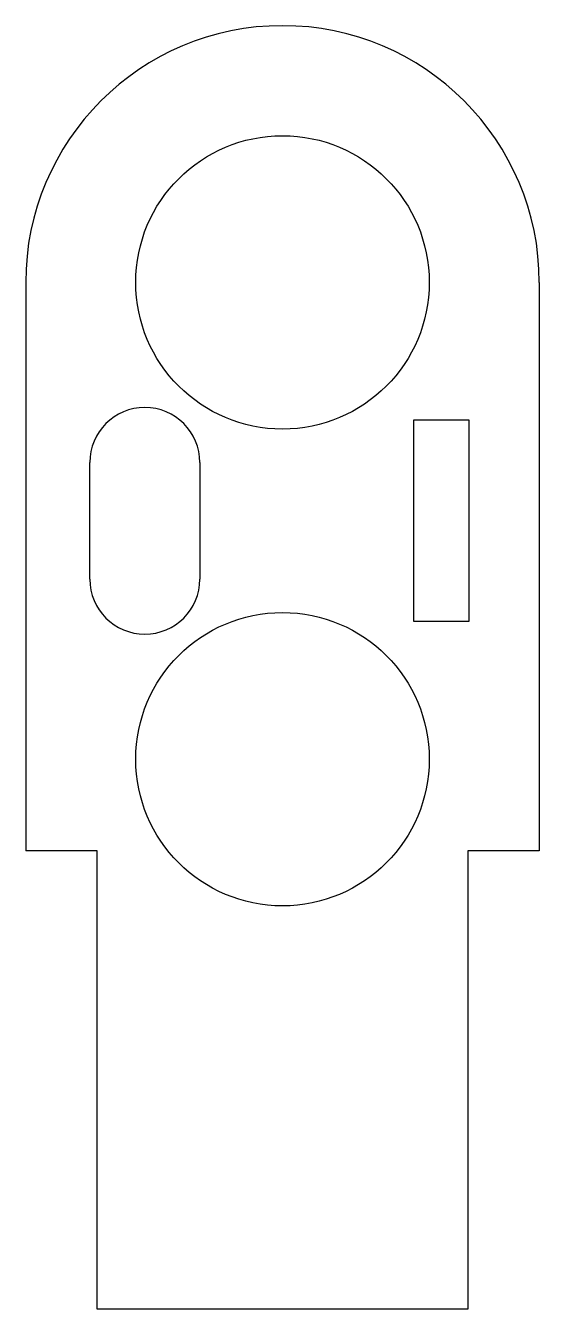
# Model space of a CAD drawing. Header units: millimetres. Extents: x -14 to 14, y 0 to 70.
import ezdxf

# ---------------------------------------------------------------- set-up
doc = ezdxf.new("R2010")
doc.units = ezdxf.units.MM

msp = doc.modelspace()

# ---------------------------------------------------------------- linework, layer by layer
at = {"color": 7, "linetype": 'Continuous', "lineweight": 25}
for p, q in [((-14, 56), (-14, 25)), ((14, 56), (14, 25)), ((7.155, 37.5), (7.155, 48.5)), ((7.155, 48.5), (10.155, 48.5)), ((10.155, 48.5), (10.155, 37.5)), ((-10.505, 39.82), (-10.505, 46.18)), ((-4.505, 46.18), (-4.505, 39.82)), ((10.155, 37.5), (7.155, 37.5)), ((-10.1, 25), (-14, 25)), ((-10.1, 0), (-10.1, 25)), ((10.1, 25), (10.1, 0)), ((14, 25), (10.1, 25)), ((10.1, 0), (-10.1, 0))]:
    msp.add_line(p, q, dxfattribs=at)
for centre in [(0, 56), (0, 30)]:
    msp.add_circle(centre, 8, dxfattribs=at)
for centre, radius, start, end in [((0, 56), 14, 0, 180), ((-7.505, 46.18), 3, 0, 180), ((-7.505, 39.82), 3, 180, 0)]:
    msp.add_arc(centre, radius, start, end, dxfattribs=at)

doc.saveas('drawing.dxf')
